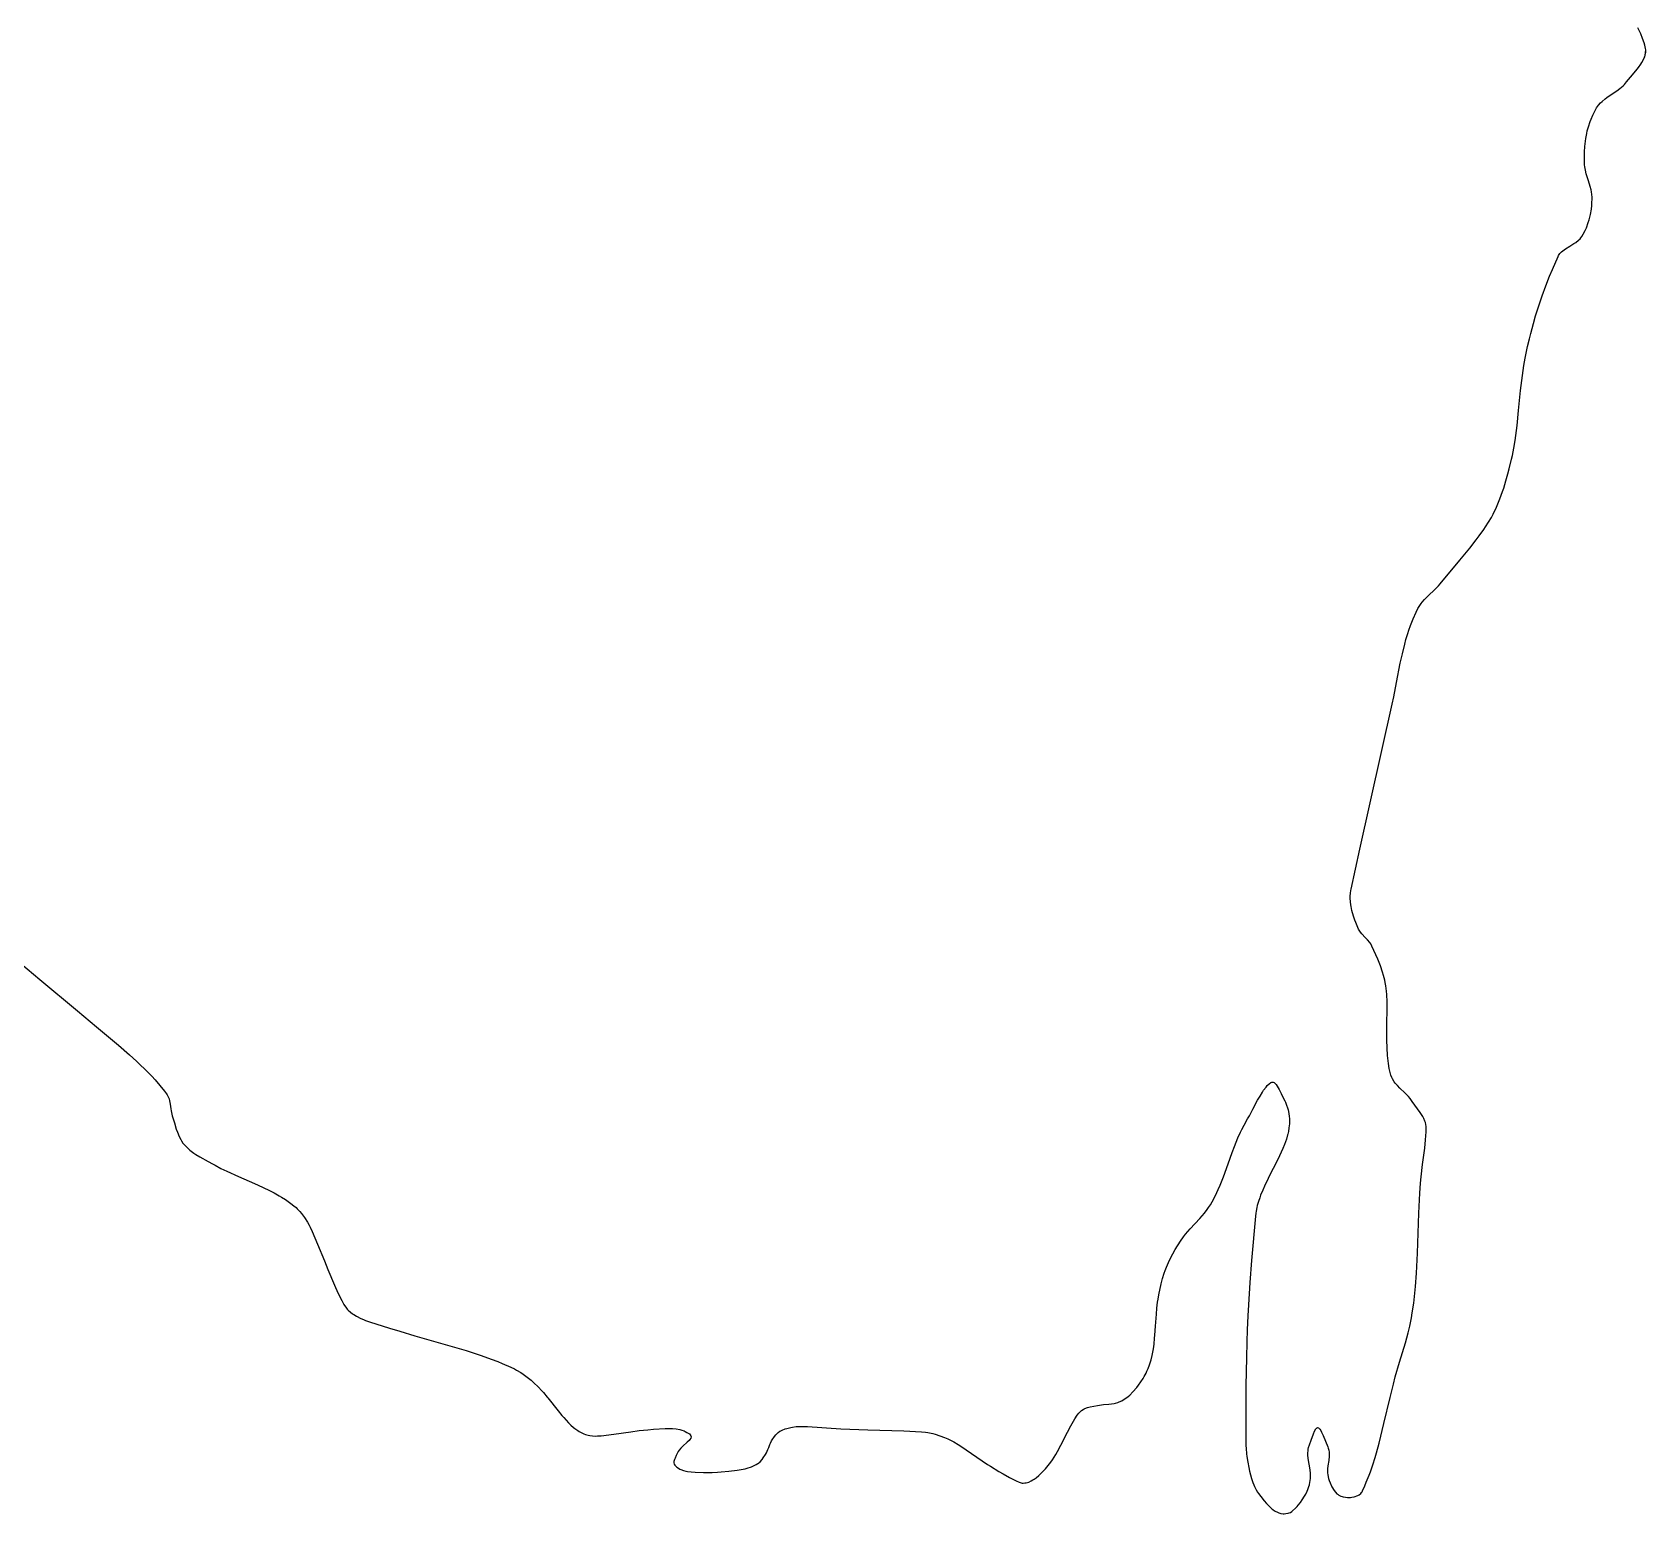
# Model space of a CAD drawing. Header units: millimetres. Extents: x 642261 to 742091, y 6812581 to 6930561.
# Drawn here: x 735772.6 to 736102.6, y 6896601 to 6896904 of the extents above; entities that cross this region are included whole.
import ezdxf

# ---------------------------------------------------------------- set-up
doc = ezdxf.new("R2010")
doc.units = ezdxf.units.MM
doc.layers.add('LimiteAreaMunicipio', color=10, linetype='Continuous')
doc.layers.add('LimiteRegional', color=10, linetype='Continuous')

# ---------------------------------------------------------------- blocks, each defined once
blk = doc.blocks.new('compartilhadora_AUTOCAD_OD_1_FMEBLOCK2')
at = {"layer": 'LimiteAreaMunicipio', "color": 7, "linetype": 'Continuous'}
blk.add_lwpolyline([(5894.94915, -376.6804), (5898.79715, -379.9424), (5906.55515, -386.4003), (5910.42215, -389.6503), (5914.91615, -393.4323), (5917.13115, -395.3513), (5918.57915, -396.6633), (5919.29125, -397.3334), (5920.34415, -398.3595), (5921.71215, -399.7713), (5922.37915, -400.4994), (5923.35615, -401.6225), (5924.30215, -402.7874), (5924.76215, -403.3863), (5924.86215, -403.5293), (5925.03515, -403.8253), (5925.17215, -404.1344), (5925.24815, -404.3474), (5925.36515, -404.7853), (5925.48215, -405.4654), (5925.59115, -406.3923), (5925.65315, -406.8543), (5925.78915, -407.5314), (5925.88815, -407.8594), (5926.33815, -409.2914), (5926.73115, -410.5663), (5926.95115, -411.1944), (5927.33415, -412.1144), (5927.64115, -412.7073), (5927.81315, -412.9964), (5928.09715, -413.4183), (5928.59215, -414.0244), (5929.13715, -414.5673), (5929.51615, -414.8974), (5930.30515, -415.4894), (5930.71215, -415.7574), (5931.54815, -416.2554), (5933.26015, -417.1784), (5934.11715, -417.6504), (5934.69915, -417.9764), (5935.87615, -418.5964), (5937.06815, -419.1824), (5939.48315, -420.2824), (5942.72615, -421.7023), (5944.33815, -422.4384), (5945.93415, -423.2184), (5946.72315, -423.6314), (5947.76315, -424.2113), (5948.27715, -424.5154), (5949.04115, -424.9923), (5950.16715, -425.7564), (5950.79115, -426.2409), (5951.22515, -426.6214), (5951.48615, -426.8723), (5951.98415, -427.3964), (5952.33615, -427.8073), (5952.98715, -428.6724), (5953.57215, -429.5833), (5953.92615, -430.2124), (5954.14715, -430.6394), (5954.55515, -431.5084), (5955.63615, -434.0894), (5957.01515, -437.5434), (5957.72715, -439.2633), (5959.07205, -442.4723), (5959.78115, -444.0623), (5960.56115, -445.6374), (5960.99015, -446.4174), (5961.11315, -446.6235), (5961.38615, -447.0134), (5961.69115, -447.3774), (5961.91015, -447.6063), (5962.38215, -448.0304), (5962.76215, -448.3214), (5963.02715, -448.5033), (5963.57915, -448.8404), (5964.44815, -449.2814), (5965.04515, -449.5375), (5965.44615, -449.6934), (5966.24815, -449.9714), (5970.36515, -451.2825), (5972.42715, -451.9194), (5975.52815, -452.8464), (5986.02515, -455.8773), (5987.06215, -456.1914), (5989.11715, -456.8644), (5991.15115, -457.6003), (5992.49815, -458.1254), (5993.39315, -458.4904), (5995.17515, -459.2603), (5995.87715, -459.5984), (5996.33215, -459.8444), (5997.21615, -460.3793), (5997.64415, -460.6674), (5998.47715, -461.2804), (5999.28015, -461.9354), (5999.80115, -462.3924), (6000.81215, -463.3444), (6001.44215, -463.9964), (6001.84215, -464.4453), (6002.60515, -465.3683), (6002.73735, -465.5393), (6004.80215, -468.2104), (6005.57615, -469.1323), (6005.98215, -469.5793), (6006.95625, -470.6204), (6007.45215, -471.1184), (6007.97515, -471.5913), (6008.25015, -471.8173), (6008.83915, -472.2423), (6009.15715, -472.4404), (6009.66725, -472.7173), (6010.10915, -472.9133), (6010.40415, -473.0214), (6010.99425, -473.1843), (6011.28915, -473.2423), (6011.87915, -473.3163), (6012.47015, -473.3394), (6012.86415, -473.3324), (6013.65225, -473.2713), (6016.24615, -472.9423), (6019.70415, -472.4553), (6021.43315, -472.2434), (6023.18415, -472.0683), (6024.35515, -471.9673), (6026.69725, -471.8014), (6027.71125, -471.7693), (6028.22015, -471.7854), (6028.98025, -471.8584), (6029.73115, -472.0074), (6030.10115, -472.1143), (6030.58605, -472.2944), (6030.82515, -472.4023), (6031.17715, -472.5883), (6031.69115, -472.9233), (6031.85665, -473.0738), (6031.99215, -473.3113), (6032.01315, -473.5204), (6031.94925, -473.7527), (6031.77415, -474.0553), (6031.62415, -474.2434), (6031.25005, -474.6294), (6030.35625, -475.4354), (6029.92205, -475.8483), (6029.55315, -476.2643), (6029.40625, -476.4723), (6029.24815, -476.7823), (6028.99115, -477.3413), (6028.73315, -477.8703), (6028.62515, -478.1374), (6028.52115, -478.5314), (6028.51465, -478.8458), (6028.57525, -479.0844), (6028.70125, -479.2949), (6029.03315, -479.6343), (6029.24715, -479.8063), (6029.70515, -480.0913), (6029.94615, -480.2064), (6030.44715, -480.3903), (6030.96525, -480.5214), (6031.31715, -480.5843), (6032.02115, -480.6673), (6032.87525, -480.7324), (6034.58825, -480.7983), (6036.30225, -480.7854), (6037.44315, -480.7343), (6038.20325, -480.6823), (6039.71925, -480.5375), (6041.42115, -480.3374), (6042.26415, -480.2064), (6043.10115, -480.0303), (6043.51615, -479.9194), (6044.34215, -479.6414), (6044.75125, -479.4683), (6045.36115, -479.1623), (6045.63915, -478.9904), (6045.81015, -478.8653), (6046.12315, -478.5903), (6046.53325, -478.1304), (6046.77815, -477.7993), (6047.23525, -477.1034), (6047.41925, -476.7864), (6047.72225, -476.1272), (6047.89815, -475.6773), (6048.13415, -475.0783), (6048.26415, -474.7824), (6048.48715, -474.3483), (6048.61615, -474.1374), (6049.11315, -473.4174), (6049.38515, -473.0814), (6049.68215, -472.7713), (6049.84115, -472.6273), (6050.18725, -472.3693), (6050.37425, -472.2563), (6050.67715, -472.1084), (6051.24715, -471.8923), (6051.62815, -471.7723), (6052.39005, -471.5863), (6052.77115, -471.5183), (6053.53625, -471.4243), (6054.30215, -471.3813), (6054.81325, -471.3763), (6055.83815, -471.4093), (6062.65515, -471.8533), (6064.48915, -471.9423), (6068.15915, -472.0744), (6075.50415, -472.3104), (6079.17415, -472.4974), (6079.93615, -472.5673), (6080.44115, -472.6394), (6081.44215, -472.8384), (6081.93715, -472.9644), (6082.91815, -473.2684), (6083.88115, -473.6364), (6084.51315, -473.9142), (6084.92915, -474.1144), (6085.74715, -474.5464), (6086.62415, -475.0583), (6087.19415, -475.4134), (6088.30625, -476.1473), (6091.56015, -478.4294), (6092.66615, -479.1733), (6093.23215, -479.5353), (6094.96015, -480.5914), (6095.83315, -481.1004), (6097.15015, -481.8254), (6098.47615, -482.4894), (6099.14015, -482.7923), (6099.50125, -482.9104), (6099.75215, -482.9494), (6099.92315, -482.9594), (6100.27125, -482.9423), (6100.53615, -482.8994), (6101.06905, -482.7465), (6101.59525, -482.5144), (6101.93615, -482.3233), (6102.15625, -482.1834), (6102.57515, -481.8752), (6103.14815, -481.3964), (6103.50715, -481.0724), (6104.17705, -480.4152), (6104.48915, -480.0794), (6105.07525, -479.3904), (6105.61725, -478.6743), (6105.95815, -478.1803), (6106.60215, -477.1453), (6106.97015, -476.4984), (6107.66515, -475.1902), (6109.00425, -472.5604), (6109.71215, -471.2593), (6110.51215, -469.7923), (6110.96215, -469.0902), (6111.31615, -468.6474), (6111.51525, -468.4354), (6111.84625, -468.1324), (6112.17625, -467.8913), (6112.40405, -467.7594), (6112.87725, -467.5522), (6113.12115, -467.4734), (6113.61715, -467.3484), (6115.13715, -467.0774), (6115.54415, -467.0064), (6116.36625, -466.9203), (6117.46815, -466.8433), (6118.01715, -466.7832), (6118.56225, -466.6874), (6118.83215, -466.6203), (6119.28315, -466.4792), (6119.57515, -466.3693), (6120.13815, -466.1113), (6120.41015, -465.9624), (6120.93515, -465.6283), (6121.43825, -465.2433), (6121.76215, -464.9593), (6122.38605, -464.3233), (6123.15705, -463.4144), (6123.51415, -462.9543), (6124.01415, -462.2554), (6124.47015, -461.5463), (6124.68215, -461.1874), (6125.07415, -460.4583), (6125.25425, -460.0884), (6125.50415, -459.5263), (6125.79915, -458.7614), (6125.93125, -458.3723), (6126.10815, -457.7803), (6126.32815, -456.8693), (6126.57425, -455.4974), (6126.70025, -454.5783), (6126.82595, -453.3103), (6126.88315, -452.7333), (6127.01315, -450.8854), (6127.18115, -448.4243), (6127.29215, -447.1974), (6127.43815, -445.9764), (6127.52915, -445.3683), (6127.69215, -444.4604), (6128.16415, -442.2305), (6128.44415, -441.1244), (6128.77315, -440.0263), (6128.96215, -439.4803), (6129.23315, -438.7733), (6129.42815, -438.3104), (6129.84715, -437.4024), (6130.54115, -436.0774), (6131.04015, -435.2123), (6132.09915, -433.5144), (6132.72015, -432.6314), (6133.16515, -432.0663), (6134.10915, -430.9783), (6136.06815, -428.8623), (6137.00415, -427.7774), (6137.58415, -427.0233), (6137.85615, -426.6344), (6138.23915, -426.0324), (6138.59115, -425.4214), (6139.24405, -424.1815), (6139.83815, -422.9174), (6140.20625, -422.0644), (6140.89415, -420.3364), (6141.85415, -417.7024), (6142.70515, -415.3394), (6143.15115, -414.1553), (6143.87015, -412.3824), (6144.39515, -411.2064), (6144.67415, -410.6214), (6145.11715, -409.7463), (6145.84115, -408.4463), (6146.19915, -407.8223), (6146.92115, -406.4894), (6147.89215, -404.6684), (6148.38025, -403.7994), (6148.87015, -402.9954), (6149.11515, -402.6243), (6149.60515, -401.9653), (6149.85115, -401.6833), (6150.21915, -401.3284), (6150.60065, -401.0595), (6150.81875, -400.9588), (6151.06415, -400.9574), (6151.26515, -401.0554), (6151.40115, -401.1624), (6151.67715, -401.4663), (6151.88415, -401.7583), (6152.29815, -402.4643), (6152.70005, -403.2614), (6153.20315, -404.3253), (6153.43415, -404.8014), (6153.57315, -405.0914), (6153.81715, -405.6713), (6154.01515, -406.2503), (6154.12315, -406.6364), (6154.28415, -407.4072), (6154.35915, -407.9852), (6154.38815, -408.3704), (6154.39825, -409.1394), (6154.38115, -409.5243), (6154.30415, -410.2935), (6154.17515, -411.0624), (6154.06215, -411.5744), (6154.02165, -411.7203), (6153.77815, -412.5994), (6153.37815, -413.7523), (6153.07015, -414.5214), (6152.37915, -416.0603), (6151.61815, -417.6033), (6150.55715, -419.6664), (6150.03115, -420.7013), (6149.28015, -422.2584), (6148.93215, -423.0394), (6148.50515, -424.0844), (6148.31115, -424.6083), (6148.04915, -425.3954), (6147.82415, -426.1843), (6147.72715, -426.5803), (6147.56815, -427.3734), (6147.50715, -427.7714), (6147.44015, -428.3694), (6146.65515, -437.4314), (6146.30415, -441.9644), (6146.01215, -446.5013), (6145.89515, -448.7724), (6145.77505, -451.6233), (6145.70045, -454.0434), (6145.59925, -457.3283), (6145.49615, -463.0363), (6145.46315, -466.8413), (6145.46215, -474.4504), (6145.48315, -475.3004), (6145.51515, -475.8652), (6145.62015, -476.9914), (6145.69225, -477.5533), (6145.87015, -478.6743), (6146.09115, -479.7933), (6146.25915, -480.5393), (6146.63925, -482.0323), (6146.89515, -482.8303), (6147.10215, -483.3433), (6147.25625, -483.6764), (6147.59725, -484.3243), (6147.88115, -484.7952), (6148.08315, -485.1032), (6148.51425, -485.7034), (6149.22315, -486.5714), (6149.73115, -487.1314), (6150.81425, -488.2194), (6150.98025, -488.3673), (6151.35015, -488.6333), (6151.61915, -488.7873), (6151.80715, -488.8784), (6152.19825, -489.0312), (6152.65515, -489.1543), (6153.11825, -489.2214), (6153.35015, -489.2323), (6153.69125, -489.2193), (6154.13125, -489.1434), (6154.34015, -489.0783), (6154.63815, -488.9483), (6154.91215, -488.7743), (6155.03925, -488.6703), (6155.61315, -488.1264), (6155.97225, -487.7465), (6156.20115, -487.4853), (6156.63325, -486.9474), (6157.03005, -486.3883), (6157.50415, -485.6103), (6157.71615, -485.2084), (6158.00415, -484.5914), (6158.13415, -484.2763), (6158.36515, -483.6333), (6158.46615, -483.3064), (6158.60015, -482.8093), (6158.65915, -482.5274), (6158.72725, -481.9624), (6158.73615, -481.3942), (6158.71715, -481.0154), (6158.63015, -480.2543), (6158.25715, -477.9634), (6158.19215, -477.2003), (6158.18625, -476.8194), (6158.21515, -476.3122), (6158.24715, -476.0583), (6158.32125, -475.6794), (6158.49715, -475.1124), (6158.83215, -474.1783), (6159.30425, -472.8773), (6159.54915, -472.3204), (6159.79715, -471.8953), (6159.92325, -471.7484), (6160.13495, -471.6302), (6160.34115, -471.6664), (6160.49815, -471.7914), (6160.60515, -471.9144), (6160.82125, -472.2394), (6160.98515, -472.5433), (6161.31415, -473.2593), (6162.23915, -475.5813), (6162.32015, -475.7924), (6162.43825, -476.2134), (6162.50515, -476.6363), (6162.52515, -476.9193), (6162.51815, -477.4844), (6162.42725, -478.3334), (6162.25815, -479.4653), (6162.19715, -480.0293), (6162.17815, -480.5924), (6162.19015, -480.8724), (6162.24405, -481.2922), (6162.41625, -482.0393), (6162.52815, -482.4043), (6162.72715, -482.9424), (6163.09815, -483.7224), (6163.55405, -484.4712), (6163.81415, -484.8323), (6164.11015, -485.1463), (6164.34515, -485.3254), (6164.51615, -485.4323), (6164.88915, -485.6134), (6165.19125, -485.7222), (6165.40115, -485.7814), (6165.83505, -485.8683), (6166.28315, -485.9134), (6166.88315, -485.9084), (6167.17915, -485.8774), (6167.61115, -485.7963), (6167.81815, -485.7403), (6168.21125, -485.5974), (6168.39515, -485.5094), (6168.65015, -485.3583), (6168.98225, -485.0882), (6169.16325, -484.8784), (6169.24015, -484.7644), (6169.33805, -484.5832), (6169.81215, -483.5203), (6170.11525, -482.8073), (6170.68925, -481.3753), (6170.96015, -480.6544), (6171.47115, -479.2044), (6171.94025, -477.7414), (6172.23025, -476.7594), (6172.75525, -474.7774), (6173.71825, -470.7704), (6174.99215, -465.4284), (6175.64915, -462.7643), (6176.05015, -461.2533), (6176.93705, -458.2533), (6178.14315, -454.2574), (6178.68815, -452.2444), (6179.00915, -450.8904), (6179.15425, -450.2104), (6179.34815, -449.1834), (6179.51615, -448.1704), (6179.80715, -446.1404), (6180.04215, -444.1053), (6180.17325, -442.7464), (6180.38015, -440.0244), (6180.46125, -438.6613), (6180.59115, -435.9324), (6180.87515, -427.7373), (6181.07115, -423.6434), (6181.20915, -421.6004), (6181.32315, -420.3394), (6181.62825, -417.8203), (6182.06315, -414.4653), (6182.23115, -412.7894), (6182.33315, -411.1154), (6182.35015, -410.2793), (6182.34415, -410.0584), (6182.29215, -409.6243), (6182.19225, -409.2003), (6182.10115, -408.9233), (6181.86915, -408.3803), (6181.65825, -407.9813), (6181.16415, -407.2003), (6180.05325, -405.6784), (6179.52605, -404.9204), (6179.06315, -404.2903), (6178.72005, -403.8964), (6177.98425, -403.1473), (6176.97525, -402.1764), (6176.49415, -401.6773), (6176.05015, -401.1543), (6175.84715, -400.8812), (6175.48815, -400.3023), (6175.33615, -399.9943), (6175.14915, -399.5063), (6174.92725, -398.7203), (6174.80825, -398.1944), (6174.63015, -397.1393), (6174.56515, -396.6104), (6174.47515, -395.5504), (6174.33915, -392.3593), (6174.30415, -391.2463), (6174.31005, -389.0163), (6174.36415, -386.0432), (6174.36015, -384.5573), (6174.30515, -383.0724), (6174.25125, -382.3304), (6174.12225, -381.2683), (6173.99715, -380.5684), (6173.89815, -380.1043), (6173.66515, -379.1843), (6173.46315, -378.5002), (6172.99715, -377.1443), (6172.46615, -375.8053), (6172.08415, -374.9194), (6171.28125, -373.1614), (6171.02215, -372.6954), (6170.82225, -372.4074), (6170.37115, -371.8683), (6169.88325, -371.3553), (6169.23315, -370.6633), (6168.93215, -370.2954), (6168.65915, -369.8994), (6168.53715, -369.6894), (6168.37515, -369.3554), (6167.95305, -368.3242), (6167.75715, -367.8064), (6167.48915, -367.0274), (6167.15615, -365.8563), (6166.99015, -365.0744), (6166.92515, -364.6832), (6166.85525, -364.0984), (6166.81315, -363.3183), (6166.81615, -362.9284), (6166.85415, -362.3464), (6166.93415, -361.7644), (6166.99015, -361.4754), (6168.77025, -353.3023), (6175.41005, -323.6333), (6175.72505, -322.1694), (6176.30415, -319.2283), (6177.06715, -315.3054), (6177.49015, -313.3543), (6177.96605, -311.4163), (6178.23105, -310.4543), (6178.61715, -309.1793), (6178.82515, -308.5463), (6179.16015, -307.6013), (6179.71715, -306.1983), (6180.34515, -304.8134), (6180.68915, -304.1283), (6181.07815, -303.4684), (6181.36915, -303.0562), (6181.57515, -302.7914), (6182.01215, -302.2835), (6182.71215, -301.5594), (6184.16915, -300.1623), (6184.86905, -299.4394), (6185.20015, -299.0613), (6189.27015, -294.2123), (6191.26715, -291.7503), (6192.57215, -290.0704), (6193.21315, -289.2144), (6194.16025, -287.9074), (6194.49115, -287.4284), (6195.11525, -286.4533), (6195.69215, -285.4563), (6196.05215, -284.7803), (6196.71715, -283.4024), (6197.17215, -282.3504), (6197.45615, -281.6403), (6197.98125, -280.2023), (6198.22515, -279.4764), (6198.67715, -278.0113), (6199.09115, -276.5334), (6199.34825, -275.5434), (6199.82915, -273.5563), (6199.99815, -272.8004), (6200.29715, -271.2813), (6200.55115, -269.7563), (6200.69915, -268.7374), (6200.95415, -266.6934), (6201.27115, -263.6193), (6201.66815, -259.5154), (6201.89805, -257.4663), (6202.17415, -255.4233), (6202.33415, -254.4043), (6202.61125, -252.8814), (6203.11215, -250.5064), (6203.48115, -248.9324), (6203.74225, -247.8874), (6204.30115, -245.8084), (6204.75215, -244.2584), (6205.06725, -243.2293), (6205.73515, -241.1823), (6206.08725, -240.1633), (6206.82715, -238.1373), (6207.61515, -236.1245), (6208.16615, -234.7903), (6209.33215, -232.1412), (6209.44815, -231.9144), (6209.72615, -231.5014), (6210.06025, -231.1363), (6210.30715, -230.9144), (6210.85015, -230.5104), (6211.73915, -229.9624), (6212.55015, -229.4793), (6212.94515, -229.2223), (6213.50315, -228.7984), (6213.84415, -228.4803), (6214.00125, -228.3084), (6214.22115, -228.0314), (6214.50415, -227.5693), (6214.89415, -226.7583), (6215.12715, -226.2173), (6215.52715, -225.1333), (6215.69515, -224.5903), (6215.96715, -223.5033), (6216.15725, -222.4134), (6216.23915, -221.6853), (6216.27315, -221.2004), (6216.29615, -220.2283), (6216.28815, -219.9533), (6216.23815, -219.4054), (6216.15015, -218.8573), (6216.07315, -218.4913), (6215.88815, -217.7604), (6215.55815, -216.6644), (6215.11515, -215.2023), (6214.93115, -214.4713), (6214.79325, -213.7402), (6214.74825, -213.3744), (6214.71415, -212.8263), (6214.71315, -211.3982), (6214.73625, -210.6833), (6214.80315, -209.6124), (6214.91815, -208.5414), (6214.99515, -208.0053), (6215.19315, -206.9344), (6215.31615, -206.3993), (6215.53215, -205.5963), (6215.88405, -204.5253), (6216.09015, -203.9893), (6216.43715, -203.1873), (6216.83425, -202.3843), (6217.05215, -201.9824), (6217.22825, -201.6873), (6217.61115, -201.1474), (6218.03115, -200.6662), (6218.32825, -200.3734), (6218.95715, -199.8403), (6219.28515, -199.5942), (6219.95915, -199.1293), (6221.32425, -198.2253), (6221.98805, -197.7384), (6222.61915, -197.1984), (6222.91825, -196.9004), (6223.34015, -196.4113), (6224.14115, -195.4393), (6225.25425, -194.1313), (6225.78125, -193.4693), (6226.26125, -192.8002), (6226.47615, -192.4624), (6226.76125, -191.9533), (6226.96815, -191.4954), (6227.05425, -191.2654), (6227.15815, -190.9173), (6227.25315, -190.3912), (6227.26625, -189.8594), (6227.24015, -189.5904), (6227.10115, -188.8924), (6226.97015, -188.4264), (6226.63625, -187.4953), (6226.23515, -186.5613), (6225.66005, -185.3094)], dxfattribs=at)

msp = doc.modelspace()

# ---------------------------------------------------------------- linework, layer by layer
at = {"layer": 'LimiteRegional', "color": 7, "linetype": 'Continuous'}
msp.add_lwpolyline([(735770.292, 6896713.548), (735774.14, 6896710.286), (735781.898, 6896703.8281), (735785.765, 6896700.5781), (735790.259, 6896696.7961), (735792.474, 6896694.8771), (735793.922, 6896693.5651), (735794.6341, 6896692.895), (735795.687, 6896691.8689), (735797.055, 6896690.4571), (735797.722, 6896689.729), (735798.699, 6896688.6059), (735799.645, 6896687.441), (735800.105, 6896686.8421), (735800.205, 6896686.6991), (735800.378, 6896686.4031), (735800.515, 6896686.094), (735800.591, 6896685.881), (735800.708, 6896685.4431), (735800.825, 6896684.763), (735800.934, 6896683.8361), (735800.996, 6896683.3741), (735801.132, 6896682.697), (735801.231, 6896682.369), (735801.681, 6896680.937), (735802.074, 6896679.6621), (735802.294, 6896679.034), (735802.677, 6896678.114), (735802.984, 6896677.5211), (735803.156, 6896677.232), (735803.44, 6896676.8101), (735803.935, 6896676.204), (735804.48, 6896675.6611), (735804.859, 6896675.331), (735805.648, 6896674.739), (735806.055, 6896674.471), (735806.891, 6896673.973), (735808.603, 6896673.05), (735809.46, 6896672.578), (735810.042, 6896672.252), (735811.219, 6896671.632), (735812.411, 6896671.046), (735814.826, 6896669.946), (735818.069, 6896668.5261), (735819.681, 6896667.79), (735821.277, 6896667.01), (735822.066, 6896666.597), (735823.106, 6896666.0171), (735823.62, 6896665.713), (735824.384, 6896665.2361), (735825.51, 6896664.472), (735826.134, 6896663.9875), (735826.568, 6896663.607), (735826.829, 6896663.3561), (735827.327, 6896662.832), (735827.679, 6896662.4211), (735828.33, 6896661.556), (735828.915, 6896660.6451), (735829.269, 6896660.016), (735829.49, 6896659.589), (735829.898, 6896658.72), (735830.979, 6896656.139), (735832.358, 6896652.685), (735833.07, 6896650.9651), (735834.4149, 6896647.7561), (735835.124, 6896646.1661), (735835.904, 6896644.591), (735836.333, 6896643.811), (735836.456, 6896643.6049), (735836.729, 6896643.215), (735837.034, 6896642.851), (735837.253, 6896642.6221), (735837.725, 6896642.198), (735838.105, 6896641.907), (735838.37, 6896641.7251), (735838.922, 6896641.388), (735839.791, 6896640.947), (735840.388, 6896640.6909), (735840.789, 6896640.535), (735841.591, 6896640.257), (735845.708, 6896638.9459), (735847.77, 6896638.309), (735850.871, 6896637.382), (735861.368, 6896634.3511), (735862.405, 6896634.037), (735864.46, 6896633.364), (735866.494, 6896632.6281), (735867.841, 6896632.103), (735868.736, 6896631.738), (735870.518, 6896630.9681), (735871.22, 6896630.63), (735871.675, 6896630.384), (735872.559, 6896629.8491), (735872.987, 6896629.561), (735873.82, 6896628.948), (735874.623, 6896628.293), (735875.144, 6896627.836), (735876.155, 6896626.884), (735876.785, 6896626.232), (735877.185, 6896625.7831), (735877.948, 6896624.8601), (735878.0802, 6896624.6891), (735880.145, 6896622.018), (735880.919, 6896621.0961), (735881.325, 6896620.6491), (735882.2991, 6896619.608), (735882.795, 6896619.11), (735883.318, 6896618.6371), (735883.593, 6896618.4111), (735884.182, 6896617.9861), (735884.5, 6896617.788), (735885.0101, 6896617.5111), (735885.452, 6896617.3151), (735885.747, 6896617.207), (735886.3371, 6896617.0441), (735886.632, 6896616.9861), (735887.222, 6896616.9121), (735887.813, 6896616.889), (735888.207, 6896616.896), (735888.9951, 6896616.9571), (735891.589, 6896617.2861), (735895.047, 6896617.7731), (735896.776, 6896617.985), (735898.527, 6896618.1601), (735899.698, 6896618.2611), (735902.0401, 6896618.427), (735903.0541, 6896618.4591), (735903.563, 6896618.443), (735904.3231, 6896618.37), (735905.074, 6896618.221), (735905.444, 6896618.1141), (735905.9289, 6896617.934), (735906.168, 6896617.8261), (735906.52, 6896617.6401), (735907.034, 6896617.3051), (735907.1995, 6896617.1546), (735907.335, 6896616.9171), (735907.356, 6896616.708), (735907.2921, 6896616.4757), (735907.117, 6896616.1731), (735906.967, 6896615.985), (735906.5929, 6896615.599), (735905.6991, 6896614.793), (735905.2649, 6896614.3801), (735904.896, 6896613.9641), (735904.7491, 6896613.7561), (735904.591, 6896613.4461), (735904.334, 6896612.8871), (735904.076, 6896612.3581), (735903.968, 6896612.091), (735903.864, 6896611.697), (735903.8575, 6896611.3826), (735903.9181, 6896611.144), (735904.0441, 6896610.9335), (735904.376, 6896610.5941), (735904.59, 6896610.4221), (735905.048, 6896610.1371), (735905.289, 6896610.022), (735905.79, 6896609.8381), (735906.3081, 6896609.707), (735906.66, 6896609.6441), (735907.364, 6896609.5611), (735908.2181, 6896609.496), (735909.9311, 6896609.4301), (735911.6451, 6896609.443), (735912.786, 6896609.4941), (735913.5461, 6896609.5461), (735915.0621, 6896609.6909), (735916.764, 6896609.891), (735917.607, 6896610.022), (735918.444, 6896610.1981), (735918.859, 6896610.309), (735919.685, 6896610.587), (735920.0941, 6896610.7601), (735920.704, 6896611.0661), (735920.982, 6896611.238), (735921.153, 6896611.3631), (735921.466, 6896611.6381), (735921.8761, 6896612.098), (735922.121, 6896612.4291), (735922.5781, 6896613.125), (735922.7621, 6896613.442), (735923.0651, 6896614.1012), (735923.241, 6896614.5511), (735923.477, 6896615.1501), (735923.607, 6896615.446), (735923.83, 6896615.8801), (735923.959, 6896616.091), (735924.456, 6896616.811), (735924.728, 6896617.147), (735925.025, 6896617.4571), (735925.184, 6896617.6011), (735925.5301, 6896617.8591), (735925.7171, 6896617.9721), (735926.02, 6896618.12), (735926.59, 6896618.3361), (735926.971, 6896618.4561), (735927.7329, 6896618.6421), (735928.114, 6896618.7101), (735928.8791, 6896618.8041), (735929.645, 6896618.8471), (735930.1561, 6896618.8521), (735931.181, 6896618.8191), (735937.998, 6896618.3751), (735939.832, 6896618.2861), (735943.502, 6896618.154), (735950.847, 6896617.918), (735954.517, 6896617.731), (735955.279, 6896617.6611), (735955.784, 6896617.589), (735956.785, 6896617.39), (735957.28, 6896617.264), (735958.261, 6896616.96), (735959.224, 6896616.592), (735959.856, 6896616.3142), (735960.272, 6896616.114), (735961.09, 6896615.682), (735961.967, 6896615.1701), (735962.537, 6896614.815), (735963.6491, 6896614.0811), (735966.903, 6896611.799), (735968.009, 6896611.0551), (735968.575, 6896610.6931), (735970.303, 6896609.637), (735971.176, 6896609.128), (735972.493, 6896608.403), (735973.819, 6896607.739), (735974.483, 6896607.4361), (735974.8441, 6896607.318), (735975.095, 6896607.279), (735975.266, 6896607.269), (735975.6141, 6896607.2861), (735975.879, 6896607.329), (735976.4119, 6896607.4819), (735976.9381, 6896607.714), (735977.279, 6896607.9051), (735977.4991, 6896608.045), (735977.918, 6896608.3532), (735978.491, 6896608.832), (735978.85, 6896609.156), (735979.5199, 6896609.8132), (735979.832, 6896610.149), (735980.4181, 6896610.838), (735980.9601, 6896611.5541), (735981.301, 6896612.0481), (735981.945, 6896613.0831), (735982.313, 6896613.73), (735983.008, 6896615.0382), (735984.3471, 6896617.668), (735985.055, 6896618.9691), (735985.855, 6896620.4361), (735986.305, 6896621.1382), (735986.659, 6896621.581), (735986.8581, 6896621.793), (735987.1891, 6896622.096), (735987.5191, 6896622.3371), (735987.7469, 6896622.469), (735988.2201, 6896622.6762), (735988.464, 6896622.755), (735988.96, 6896622.88), (735990.48, 6896623.151), (735990.887, 6896623.222), (735991.7091, 6896623.3081), (735992.811, 6896623.3851), (735993.36, 6896623.4452), (735993.9051, 6896623.541), (735994.175, 6896623.6081), (735994.626, 6896623.7492), (735994.918, 6896623.8591), (735995.481, 6896624.1171), (735995.753, 6896624.266), (735996.278, 6896624.6001), (735996.7811, 6896624.9851), (735997.105, 6896625.2691), (735997.7289, 6896625.9051), (735998.4999, 6896626.814), (735998.857, 6896627.2741), (735999.357, 6896627.973), (735999.813, 6896628.6821), (736000.025, 6896629.041), (736000.417, 6896629.7701), (736000.5971, 6896630.14), (736000.847, 6896630.7021), (736001.142, 6896631.467), (736001.2741, 6896631.8561), (736001.451, 6896632.4481), (736001.671, 6896633.3591), (736001.9171, 6896634.731), (736002.0431, 6896635.6501), (736002.1688, 6896636.9181), (736002.226, 6896637.4951), (736002.356, 6896639.343), (736002.524, 6896641.8041), (736002.635, 6896643.031), (736002.781, 6896644.252), (736002.872, 6896644.8601), (736003.035, 6896645.768), (736003.507, 6896647.9979), (736003.787, 6896649.104), (736004.116, 6896650.2021), (736004.305, 6896650.7481), (736004.576, 6896651.4551), (736004.771, 6896651.918), (736005.19, 6896652.826), (736005.884, 6896654.151), (736006.383, 6896655.0161), (736007.442, 6896656.714), (736008.063, 6896657.597), (736008.508, 6896658.1621), (736009.452, 6896659.2501), (736011.411, 6896661.3661), (736012.347, 6896662.451), (736012.927, 6896663.2051), (736013.199, 6896663.594), (736013.582, 6896664.196), (736013.934, 6896664.807), (736014.5869, 6896666.0469), (736015.181, 6896667.311), (736015.5491, 6896668.164), (736016.237, 6896669.892), (736017.197, 6896672.526), (736018.048, 6896674.889), (736018.494, 6896676.0731), (736019.213, 6896677.846), (736019.738, 6896679.022), (736020.017, 6896679.607), (736020.46, 6896680.4821), (736021.184, 6896681.7821), (736021.542, 6896682.4061), (736022.264, 6896683.739), (736023.235, 6896685.56), (736023.7231, 6896686.429), (736024.213, 6896687.233), (736024.458, 6896687.6041), (736024.948, 6896688.2631), (736025.194, 6896688.5451), (736025.562, 6896688.9), (736025.9435, 6896689.1689), (736026.1616, 6896689.2696), (736026.407, 6896689.271), (736026.608, 6896689.173), (736026.744, 6896689.066), (736027.02, 6896688.7621), (736027.227, 6896688.4701), (736027.641, 6896687.7641), (736028.0429, 6896686.967), (736028.546, 6896685.9031), (736028.777, 6896685.427), (736028.916, 6896685.137), (736029.16, 6896684.5571), (736029.358, 6896683.9781), (736029.466, 6896683.592), (736029.627, 6896682.8212), (736029.702, 6896682.2432), (736029.731, 6896681.858), (736029.7411, 6896681.089), (736029.724, 6896680.7041), (736029.647, 6896679.9349), (736029.518, 6896679.166), (736029.405, 6896678.654), (736029.3645, 6896678.5081), (736029.121, 6896677.629), (736028.721, 6896676.4761), (736028.413, 6896675.707), (736027.722, 6896674.1681), (736026.961, 6896672.6251), (736025.9, 6896670.562), (736025.374, 6896669.5271), (736024.623, 6896667.97), (736024.275, 6896667.189), (736023.848, 6896666.144), (736023.654, 6896665.6201), (736023.392, 6896664.833), (736023.167, 6896664.0441), (736023.07, 6896663.6481), (736022.911, 6896662.855), (736022.85, 6896662.457), (736022.783, 6896661.859), (736021.998, 6896652.797), (736021.647, 6896648.264), (736021.355, 6896643.7271), (736021.238, 6896641.456), (736021.1179, 6896638.6051), (736021.0433, 6896636.185), (736020.9421, 6896632.9001), (736020.839, 6896627.1921), (736020.806, 6896623.3871), (736020.805, 6896615.778), (736020.826, 6896614.928), (736020.858, 6896614.3632), (736020.963, 6896613.237), (736021.0351, 6896612.6751), (736021.213, 6896611.5541), (736021.434, 6896610.4351), (736021.602, 6896609.6891), (736021.9821, 6896608.1961), (736022.238, 6896607.3981), (736022.445, 6896606.8851), (736022.5991, 6896606.552), (736022.9401, 6896605.9041), (736023.224, 6896605.4332), (736023.426, 6896605.1252), (736023.8571, 6896604.525), (736024.566, 6896603.657), (736025.074, 6896603.097), (736026.1571, 6896602.009), (736026.3231, 6896601.8611), (736026.693, 6896601.5951), (736026.962, 6896601.4411), (736027.15, 6896601.35), (736027.5411, 6896601.1972), (736027.998, 6896601.0741), (736028.4611, 6896601.007), (736028.693, 6896600.9961), (736029.0341, 6896601.0091), (736029.4741, 6896601.085), (736029.683, 6896601.1501), (736029.981, 6896601.2801), (736030.255, 6896601.4541), (736030.3821, 6896601.5581), (736030.956, 6896602.102), (736031.3151, 6896602.4819), (736031.544, 6896602.7431), (736031.9761, 6896603.281), (736032.3729, 6896603.8401), (736032.847, 6896604.6181), (736033.059, 6896605.02), (736033.347, 6896605.637), (736033.477, 6896605.9521), (736033.708, 6896606.5951), (736033.809, 6896606.922), (736033.943, 6896607.4191), (736034.002, 6896607.701), (736034.0701, 6896608.266), (736034.079, 6896608.8342), (736034.06, 6896609.213), (736033.973, 6896609.9741), (736033.6, 6896612.265), (736033.535, 6896613.0281), (736033.5291, 6896613.409), (736033.558, 6896613.9162), (736033.59, 6896614.1701), (736033.6641, 6896614.549), (736033.84, 6896615.116), (736034.175, 6896616.0501), (736034.6471, 6896617.3511), (736034.892, 6896617.908), (736035.14, 6896618.3331), (736035.2661, 6896618.48), (736035.4778, 6896618.5982), (736035.684, 6896618.562), (736035.841, 6896618.437), (736035.948, 6896618.314), (736036.1641, 6896617.989), (736036.328, 6896617.6851), (736036.657, 6896616.9691), (736037.582, 6896614.6471), (736037.663, 6896614.436), (736037.7811, 6896614.015), (736037.848, 6896613.5921), (736037.868, 6896613.3091), (736037.861, 6896612.744), (736037.7701, 6896611.895), (736037.601, 6896610.7631), (736037.54, 6896610.1991), (736037.521, 6896609.636), (736037.533, 6896609.356), (736037.5869, 6896608.9362), (736037.7591, 6896608.1891), (736037.871, 6896607.8241), (736038.07, 6896607.286), (736038.441, 6896606.506), (736038.8969, 6896605.7572), (736039.157, 6896605.3961), (736039.453, 6896605.0821), (736039.688, 6896604.903), (736039.859, 6896604.7961), (736040.232, 6896604.615), (736040.5341, 6896604.5062), (736040.744, 6896604.447), (736041.1779, 6896604.3601), (736041.626, 6896604.315), (736042.226, 6896604.32), (736042.522, 6896604.351), (736042.954, 6896604.4321), (736043.161, 6896604.4881), (736043.5541, 6896604.631), (736043.738, 6896604.719), (736043.993, 6896604.8701), (736044.3251, 6896605.1402), (736044.5061, 6896605.35), (736044.583, 6896605.464), (736044.6809, 6896605.6452), (736045.155, 6896606.7081), (736045.4581, 6896607.4211), (736046.0321, 6896608.8531), (736046.303, 6896609.574), (736046.814, 6896611.024), (736047.2831, 6896612.487), (736047.5731, 6896613.469), (736048.0981, 6896615.451), (736049.0611, 6896619.458), (736050.335, 6896624.8), (736050.992, 6896627.4641), (736051.393, 6896628.9751), (736052.2799, 6896631.9751), (736053.486, 6896635.971), (736054.031, 6896637.984), (736054.352, 6896639.338), (736054.4971, 6896640.018), (736054.691, 6896641.045), (736054.859, 6896642.058), (736055.15, 6896644.088), (736055.385, 6896646.1231), (736055.5161, 6896647.482), (736055.723, 6896650.204), (736055.8041, 6896651.5671), (736055.934, 6896654.296), (736056.218, 6896662.4911), (736056.414, 6896666.585), (736056.552, 6896668.628), (736056.666, 6896669.889), (736056.9711, 6896672.4081), (736057.406, 6896675.7631), (736057.574, 6896677.439), (736057.676, 6896679.113), (736057.693, 6896679.9491), (736057.687, 6896680.17), (736057.635, 6896680.6041), (736057.5351, 6896681.0281), (736057.444, 6896681.3051), (736057.212, 6896681.8481), (736057.0011, 6896682.2471), (736056.507, 6896683.0281), (736055.3961, 6896684.55), (736054.8689, 6896685.308), (736054.406, 6896685.9381), (736054.0629, 6896686.332), (736053.3271, 6896687.0811), (736052.3181, 6896688.052), (736051.837, 6896688.5511), (736051.393, 6896689.0741), (736051.19, 6896689.3472), (736050.831, 6896689.9261), (736050.679, 6896690.2341), (736050.492, 6896690.7221), (736050.2701, 6896691.5081), (736050.1511, 6896692.034), (736049.973, 6896693.0891), (736049.908, 6896693.618), (736049.818, 6896694.678), (736049.682, 6896697.8691), (736049.647, 6896698.9821), (736049.6529, 6896701.2121), (736049.707, 6896704.1852), (736049.703, 6896705.6711), (736049.648, 6896707.156), (736049.5941, 6896707.898), (736049.4651, 6896708.9601), (736049.34, 6896709.66), (736049.241, 6896710.1241), (736049.008, 6896711.0441), (736048.806, 6896711.7282), (736048.34, 6896713.0841), (736047.809, 6896714.4231), (736047.427, 6896715.309), (736046.6241, 6896717.067), (736046.365, 6896717.533), (736046.1651, 6896717.821), (736045.714, 6896718.3601), (736045.2261, 6896718.8731), (736044.576, 6896719.5651), (736044.275, 6896719.933), (736044.002, 6896720.329), (736043.88, 6896720.539), (736043.718, 6896720.873), (736043.2959, 6896721.9042), (736043.1, 6896722.422), (736042.832, 6896723.201), (736042.499, 6896724.3721), (736042.333, 6896725.154), (736042.268, 6896725.5452), (736042.1981, 6896726.13), (736042.156, 6896726.9101), (736042.159, 6896727.3), (736042.197, 6896727.882), (736042.277, 6896728.464), (736042.333, 6896728.753), (736044.1131, 6896736.9261), (736050.7529, 6896766.5951), (736051.0679, 6896768.059), (736051.647, 6896771.0001), (736052.41, 6896774.923), (736052.833, 6896776.8741), (736053.3089, 6896778.8121), (736053.5739, 6896779.7741), (736053.96, 6896781.0491), (736054.168, 6896781.6821), (736054.503, 6896782.6271), (736055.06, 6896784.0301), (736055.688, 6896785.415), (736056.032, 6896786.1001), (736056.421, 6896786.76), (736056.712, 6896787.1722), (736056.918, 6896787.437), (736057.355, 6896787.9449), (736058.055, 6896788.669), (736059.512, 6896790.0661), (736060.2119, 6896790.789), (736060.543, 6896791.1671), (736064.613, 6896796.0161), (736066.61, 6896798.4781), (736067.915, 6896800.158), (736068.556, 6896801.014), (736069.5031, 6896802.321), (736069.834, 6896802.8), (736070.4581, 6896803.7751), (736071.035, 6896804.7721), (736071.395, 6896805.4481), (736072.06, 6896806.826), (736072.515, 6896807.878), (736072.799, 6896808.5881), (736073.3241, 6896810.0261), (736073.568, 6896810.752), (736074.02, 6896812.2171), (736074.434, 6896813.695), (736074.6911, 6896814.685), (736075.172, 6896816.6721), (736075.341, 6896817.428), (736075.64, 6896818.9471), (736075.894, 6896820.4721), (736076.042, 6896821.491), (736076.297, 6896823.535), (736076.614, 6896826.6091), (736077.011, 6896830.713), (736077.2409, 6896832.7621), (736077.517, 6896834.8051), (736077.677, 6896835.8241), (736077.9541, 6896837.347), (736078.455, 6896839.722), (736078.824, 6896841.296), (736079.0851, 6896842.341), (736079.644, 6896844.42), (736080.095, 6896845.97), (736080.4101, 6896846.9991), (736081.078, 6896849.0461), (736081.4301, 6896850.0651), (736082.17, 6896852.0911), (736082.958, 6896854.1039), (736083.509, 6896855.4381), (736084.675, 6896858.0872), (736084.791, 6896858.314), (736085.069, 6896858.727), (736085.4031, 6896859.0921), (736085.65, 6896859.314), (736086.193, 6896859.718), (736087.082, 6896860.266), (736087.893, 6896860.7491), (736088.288, 6896861.0061), (736088.846, 6896861.43), (736089.187, 6896861.7481), (736089.3441, 6896861.92), (736089.564, 6896862.197), (736089.847, 6896862.6591), (736090.237, 6896863.4701), (736090.47, 6896864.0111), (736090.87, 6896865.0951), (736091.038, 6896865.6381), (736091.31, 6896866.7251), (736091.5001, 6896867.815), (736091.582, 6896868.5431), (736091.616, 6896869.028), (736091.639, 6896870.0001), (736091.631, 6896870.2751), (736091.581, 6896870.823), (736091.493, 6896871.3711), (736091.416, 6896871.7371), (736091.231, 6896872.468), (736090.901, 6896873.564), (736090.458, 6896875.0261), (736090.274, 6896875.7571), (736090.1361, 6896876.4882), (736090.0911, 6896876.854), (736090.057, 6896877.4021), (736090.056, 6896878.8302), (736090.0791, 6896879.5451), (736090.146, 6896880.616), (736090.261, 6896881.687), (736090.338, 6896882.2231), (736090.536, 6896883.294), (736090.659, 6896883.8291), (736090.875, 6896884.6321), (736091.2269, 6896885.7031), (736091.433, 6896886.2391), (736091.78, 6896887.0411), (736092.1771, 6896887.8441), (736092.395, 6896888.246), (736092.5711, 6896888.5411), (736092.954, 6896889.081), (736093.374, 6896889.5622), (736093.6711, 6896889.855), (736094.3, 6896890.3881), (736094.628, 6896890.6342), (736095.302, 6896891.0991), (736096.6671, 6896892.0031), (736097.3309, 6896892.49), (736097.962, 6896893.03), (736098.2611, 6896893.328), (736098.683, 6896893.8171), (736099.484, 6896894.7891), (736100.5971, 6896896.0971), (736101.1241, 6896896.7591), (736101.6041, 6896897.4282), (736101.819, 6896897.766), (736102.1041, 6896898.2751), (736102.311, 6896898.733), (736102.3971, 6896898.963), (736102.501, 6896899.3111), (736102.596, 6896899.8372), (736102.6091, 6896900.369), (736102.583, 6896900.638), (736102.444, 6896901.336), (736102.313, 6896901.802), (736101.9791, 6896902.7331), (736101.578, 6896903.6671), (736101.0029, 6896904.919)], dxfattribs=at)

# ---------------------------------------------------------------- block references
at = {"layer": 'LimiteAreaMunicipio', "color": 7, "linetype": 'Continuous'}
msp.add_blockref('compartilhadora_AUTOCAD_OD_1_FMEBLOCK2', (729875.3428, 6897090.2284), dxfattribs=at)

doc.saveas('drawing.dxf')
